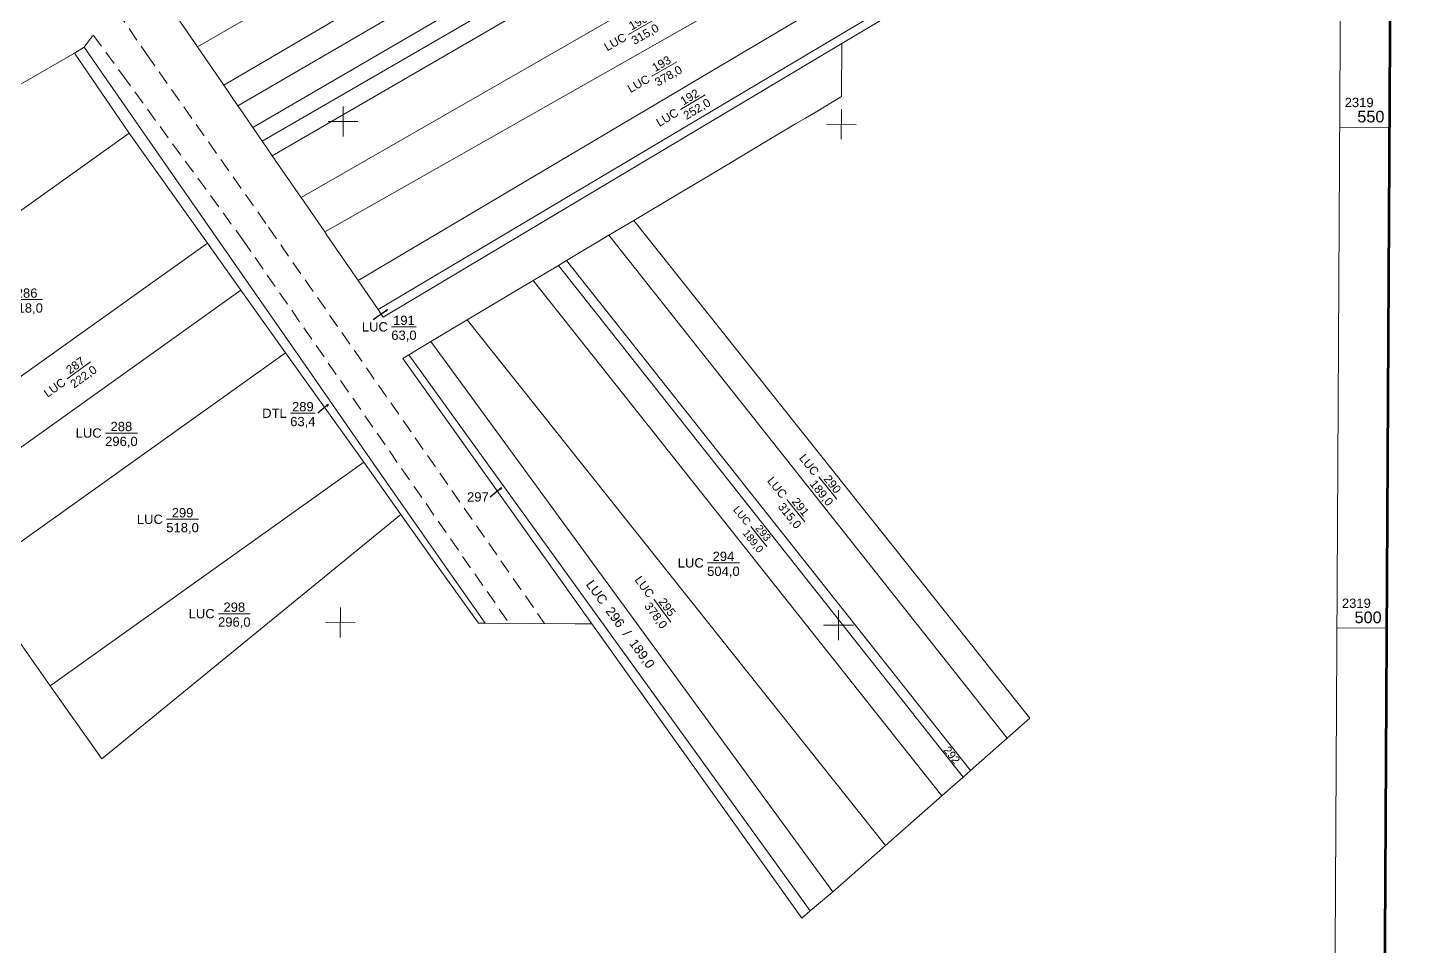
# Model space of a CAD drawing. Header units: metres. Extents: x 591850 to 11787372, y 2319432 to 2388242.
# Drawn here: x 11787157.5 to 11787305.3, y 2387850.7 to 2387949.5 of the extents above; entities that cross this region are included whole.
import ezdxf
from ezdxf.enums import TextEntityAlignment as Align

# ---------------------------------------------------------------- set-up
doc = ezdxf.new("R2010")
doc.units = ezdxf.units.M
doc.header["$MEASUREMENT"] = 0
doc.linetypes.add('DGN Style 3', pattern=[18.08141, 12.915293, -5.166117])
doc.linetypes.add('{tuong nha}', pattern=[2.3, 1.5, -0.8])
for name, color, linetype, lineweight in [('Level 10', 7, 'Continuous', 0), ('Level 13', 7, 'Continuous', 0), ('Level 2', 7, 'Continuous', 0), ('Level 22', 7, 'Continuous', 0), ('Level 32', 7, 'Continuous', 0), ('Level 4', 7, 'Continuous', 0), ('Level 63', 7, 'Continuous', 0)]:
    doc.layers.add(name, color=color, linetype=linetype, lineweight=lineweight)
doc.styles.get("Standard").update_dxf_attribs({"font": 'arial.ttf'})
doc.styles.add('Style-Arial', font='arial.ttf')
doc.dimstyles.get("Standard").update_dxf_attribs({"dimtxt": 0.18, "dimasz": 0.18, "dimexe": 1.25, "dimexo": 0.0625, "dimtad": 1, "dimdsep": 46, "dimtxsty": 'Standard', "dimcen": 0.09, "dimazin": 3, "dimtfac": 1, "dimtmove": 0, "dimatfit": 3})

# ---------------------------------------------------------------- blocks, each defined once
blk = doc.blocks.new('N_Thua_3')
at = {"layer": 'Level 13', "color": 7, "linetype": 'Continuous', "lineweight": 0}
blk.add_line((0, 0), (3.427591, 0), dxfattribs=at)
at = {"layer": 'Level 13', "color": 3, "linetype": 'Continuous', "lineweight": 0}
blk.add_text('LUC', height=1, dxfattribs=at).set_placement((-0.4, 0), align=Align.MIDDLE_RIGHT)
at = {"layer": 'Level 2', "color": 1, "linetype": 'Continuous', "lineweight": 0}
blk.add_text('299', height=1, dxfattribs=at).set_placement((1.713796, 0.2), align=Align.CENTER)
at = {"layer": 'Level 4', "color": 1, "linetype": 'Continuous', "lineweight": 0}
blk.add_text('518,0', height=1, dxfattribs=at).set_placement((1.713796, -0.4), align=Align.TOP_CENTER)
blk = doc.blocks.new('N_Thua_4')
at = {"layer": 'Level 13', "color": 7, "linetype": 'Continuous', "lineweight": 0}
blk.add_line((0, 0), (3.427591, 0), dxfattribs=at)
at = {"layer": 'Level 13', "color": 3, "linetype": 'Continuous', "lineweight": 0}
blk.add_text('LUC', height=1, dxfattribs=at).set_placement((-0.4, 0), align=Align.MIDDLE_RIGHT)
at = {"layer": 'Level 2', "color": 1, "linetype": 'Continuous', "lineweight": 0}
blk.add_text('286', height=1, dxfattribs=at).set_placement((1.713796, 0.2), align=Align.CENTER)
at = {"layer": 'Level 4', "color": 1, "linetype": 'Continuous', "lineweight": 0}
blk.add_text('518,0', height=1, dxfattribs=at).set_placement((1.713796, -0.4), align=Align.TOP_CENTER)
blk = doc.blocks.new('N_Thua_6')
at = {"layer": 'Level 13', "color": 7, "linetype": 'Continuous', "lineweight": 0}
blk.add_line((0, 0), (3.427591, 0), dxfattribs=at)
at = {"layer": 'Level 13', "color": 3, "linetype": 'Continuous', "lineweight": 0}
blk.add_text('LUC', height=1, dxfattribs=at).set_placement((-0.4, 0), align=Align.MIDDLE_RIGHT)
at = {"layer": 'Level 2', "color": 1, "linetype": 'Continuous', "lineweight": 0}
blk.add_text('294', height=1, dxfattribs=at).set_placement((1.713796, 0.2), align=Align.CENTER)
at = {"layer": 'Level 4', "color": 1, "linetype": 'Continuous', "lineweight": 0}
blk.add_text('504,0', height=1, dxfattribs=at).set_placement((1.713796, -0.4), align=Align.TOP_CENTER)
blk = doc.blocks.new('N_Thua_20')
at = {"layer": 'Level 13', "color": 7, "linetype": 'Continuous', "lineweight": 0}
blk.add_line((0, 0), (3.084832, 0), dxfattribs=at)
at = {"layer": 'Level 13', "color": 3, "linetype": 'Continuous', "lineweight": 0}
blk.add_text('LUC', height=0.9, dxfattribs=at).set_placement((-0.4, 0), align=Align.MIDDLE_RIGHT)
at = {"layer": 'Level 2', "color": 1, "linetype": 'Continuous', "lineweight": 0}
blk.add_text('193', height=0.9, dxfattribs=at).set_placement((1.542416, 0.2), align=Align.CENTER)
at = {"layer": 'Level 4', "color": 1, "linetype": 'Continuous', "lineweight": 0}
blk.add_text('378,0', height=0.9, dxfattribs=at).set_placement((1.542416, -0.4), align=Align.TOP_CENTER)
blk = doc.blocks.new('N_Thua_24')
at = {"layer": 'Level 13', "color": 7, "linetype": 'Continuous', "lineweight": 0}
blk.add_line((0, 0), (3.084832, 0), dxfattribs=at)
at = {"layer": 'Level 13', "color": 3, "linetype": 'Continuous', "lineweight": 0}
blk.add_text('LUC', height=0.9, dxfattribs=at).set_placement((-0.4, 0), align=Align.MIDDLE_RIGHT)
at = {"layer": 'Level 2', "color": 1, "linetype": 'Continuous', "lineweight": 0}
blk.add_text('295', height=0.9, dxfattribs=at).set_placement((1.542416, 0.2), align=Align.CENTER)
at = {"layer": 'Level 4', "color": 1, "linetype": 'Continuous', "lineweight": 0}
blk.add_text('378,0', height=0.9, dxfattribs=at).set_placement((1.542416, -0.4), align=Align.TOP_CENTER)
blk = doc.blocks.new('N_Thua_30')
at = {"layer": 'Level 13', "color": 7, "linetype": 'Continuous', "lineweight": 0}
blk.add_line((0, 0), (3.084832, 0), dxfattribs=at)
at = {"layer": 'Level 13', "color": 3, "linetype": 'Continuous', "lineweight": 0}
blk.add_text('LUC', height=0.9, dxfattribs=at).set_placement((-0.4, 0), align=Align.MIDDLE_RIGHT)
at = {"layer": 'Level 2', "color": 1, "linetype": 'Continuous', "lineweight": 0}
blk.add_text('291', height=0.9, dxfattribs=at).set_placement((1.542416, 0.2), align=Align.CENTER)
at = {"layer": 'Level 4', "color": 1, "linetype": 'Continuous', "lineweight": 0}
blk.add_text('315,0', height=0.9, dxfattribs=at).set_placement((1.542416, -0.4), align=Align.TOP_CENTER)
blk = doc.blocks.new('N_Thua_33')
at = {"layer": 'Level 13', "color": 7, "linetype": 'Continuous', "lineweight": 0}
blk.add_line((0, 0), (3.084832, 0), dxfattribs=at)
at = {"layer": 'Level 13', "color": 3, "linetype": 'Continuous', "lineweight": 0}
blk.add_text('LUC', height=0.9, dxfattribs=at).set_placement((-0.4, 0), align=Align.MIDDLE_RIGHT)
at = {"layer": 'Level 2', "color": 1, "linetype": 'Continuous', "lineweight": 0}
blk.add_text('190', height=0.9, dxfattribs=at).set_placement((1.542416, 0.2), align=Align.CENTER)
at = {"layer": 'Level 4', "color": 1, "linetype": 'Continuous', "lineweight": 0}
blk.add_text('315,0', height=0.9, dxfattribs=at).set_placement((1.542416, -0.4), align=Align.TOP_CENTER)
blk = doc.blocks.new('N_Thua_38')
at = {"layer": 'Level 13', "color": 7, "linetype": 'Continuous', "lineweight": 0}
blk.add_line((0, 0), (3.427591, 0), dxfattribs=at)
at = {"layer": 'Level 13', "color": 3, "linetype": 'Continuous', "lineweight": 0}
blk.add_text('LUC', height=1, dxfattribs=at).set_placement((-0.4, 0), align=Align.MIDDLE_RIGHT)
at = {"layer": 'Level 2', "color": 1, "linetype": 'Continuous', "lineweight": 0}
blk.add_text('288', height=1, dxfattribs=at).set_placement((1.713796, 0.2), align=Align.CENTER)
at = {"layer": 'Level 4', "color": 1, "linetype": 'Continuous', "lineweight": 0}
blk.add_text('296,0', height=1, dxfattribs=at).set_placement((1.713796, -0.4), align=Align.TOP_CENTER)
blk = doc.blocks.new('N_Thua_39')
at = {"layer": 'Level 13', "color": 7, "linetype": 'Continuous', "lineweight": 0}
blk.add_line((0, 0), (3.427591, 0), dxfattribs=at)
at = {"layer": 'Level 13', "color": 3, "linetype": 'Continuous', "lineweight": 0}
blk.add_text('LUC', height=1, dxfattribs=at).set_placement((-0.4, 0), align=Align.MIDDLE_RIGHT)
at = {"layer": 'Level 2', "color": 1, "linetype": 'Continuous', "lineweight": 0}
blk.add_text('298', height=1, dxfattribs=at).set_placement((1.713796, 0.2), align=Align.CENTER)
at = {"layer": 'Level 4', "color": 1, "linetype": 'Continuous', "lineweight": 0}
blk.add_text('296,0', height=1, dxfattribs=at).set_placement((1.713796, -0.4), align=Align.TOP_CENTER)
blk = doc.blocks.new('N_Thua_46')
at = {"layer": 'Level 13', "color": 7, "linetype": 'Continuous', "lineweight": 0}
blk.add_line((0, 0), (3.084832, 0), dxfattribs=at)
at = {"layer": 'Level 13', "color": 3, "linetype": 'Continuous', "lineweight": 0}
blk.add_text('LUC', height=0.9, dxfattribs=at).set_placement((-0.4, 0), align=Align.MIDDLE_RIGHT)
at = {"layer": 'Level 2', "color": 1, "linetype": 'Continuous', "lineweight": 0}
blk.add_text('192', height=0.9, dxfattribs=at).set_placement((1.542416, 0.2), align=Align.CENTER)
at = {"layer": 'Level 4', "color": 1, "linetype": 'Continuous', "lineweight": 0}
blk.add_text('252,0', height=0.9, dxfattribs=at).set_placement((1.542416, -0.4), align=Align.TOP_CENTER)
blk = doc.blocks.new('N_Thua_61')
at = {"layer": 'Level 13', "color": 7, "linetype": 'Continuous', "lineweight": 0}
blk.add_line((0, 0), (3.084832, 0), dxfattribs=at)
at = {"layer": 'Level 13', "color": 3, "linetype": 'Continuous', "lineweight": 0}
blk.add_text('LUC', height=0.9, dxfattribs=at).set_placement((-0.4, 0), align=Align.MIDDLE_RIGHT)
at = {"layer": 'Level 2', "color": 1, "linetype": 'Continuous', "lineweight": 0}
blk.add_text('287', height=0.9, dxfattribs=at).set_placement((1.542416, 0.2), align=Align.CENTER)
at = {"layer": 'Level 4', "color": 1, "linetype": 'Continuous', "lineweight": 0}
blk.add_text('222,0', height=0.9, dxfattribs=at).set_placement((1.542416, -0.4), align=Align.TOP_CENTER)
blk = doc.blocks.new('N_Th1_3')
at = {"layer": 'Level 13', "color": 3, "linetype": 'Continuous', "lineweight": 0}
blk.add_text('LUC', height=1, dxfattribs=at).set_placement((-1.93345, 0), align=Align.MIDDLE_RIGHT)
at = {"layer": 'Level 13', "color": 7, "linetype": 'Continuous', "lineweight": 0}
blk.add_text('/', height=1, dxfattribs=at).set_placement((1.93345, 0), align=Align.MIDDLE_LEFT)
at = {"layer": 'Level 2', "color": 1, "linetype": 'Continuous', "lineweight": 0}
blk.add_text('296', height=1, dxfattribs=at).set_placement((0, 0), align=Align.MIDDLE_CENTER)
at = {"layer": 'Level 4', "color": 1, "linetype": 'Continuous', "lineweight": 0}
blk.add_text('189,0', height=1, dxfattribs=at).set_placement((3.12235, 0), align=Align.MIDDLE_LEFT)
blk = doc.blocks.new('N_Thua_71')
at = {"layer": 'Level 13', "color": 7, "linetype": 'Continuous', "lineweight": 0}
blk.add_line((0, 0), (2.742073, 0), dxfattribs=at)
at = {"layer": 'Level 13', "color": 3, "linetype": 'Continuous', "lineweight": 0}
blk.add_text('LUC', height=0.8, dxfattribs=at).set_placement((-0.4, 0), align=Align.MIDDLE_RIGHT)
at = {"layer": 'Level 2', "color": 1, "linetype": 'Continuous', "lineweight": 0}
blk.add_text('293', height=0.8, dxfattribs=at).set_placement((1.371037, 0.2), align=Align.CENTER)
at = {"layer": 'Level 4', "color": 1, "linetype": 'Continuous', "lineweight": 0}
blk.add_text('189,0', height=0.8, dxfattribs=at).set_placement((1.371037, -0.4), align=Align.TOP_CENTER)
blk = doc.blocks.new('N_Thua_72')
at = {"layer": 'Level 13', "color": 7, "linetype": 'Continuous', "lineweight": 0}
blk.add_line((0, 0), (3.084832, 0), dxfattribs=at)
at = {"layer": 'Level 13', "color": 3, "linetype": 'Continuous', "lineweight": 0}
blk.add_text('LUC', height=0.9, dxfattribs=at).set_placement((-0.4, 0), align=Align.MIDDLE_RIGHT)
at = {"layer": 'Level 2', "color": 1, "linetype": 'Continuous', "lineweight": 0}
blk.add_text('290', height=0.9, dxfattribs=at).set_placement((1.542416, 0.2), align=Align.CENTER)
at = {"layer": 'Level 4', "color": 1, "linetype": 'Continuous', "lineweight": 0}
blk.add_text('189,0', height=0.9, dxfattribs=at).set_placement((1.542416, -0.4), align=Align.TOP_CENTER)
blk = doc.blocks.new('N_TNho_30')
at = {"layer": 'Level 2', "color": 1, "linetype": 'Continuous', "lineweight": 0}
blk.add_text('292', height=0.85, dxfattribs=at).set_placement((0, 0), align=Align.MIDDLE_CENTER)
blk = doc.blocks.new('N_Thua_92')
at = {"layer": 'Level 13', "color": 7, "linetype": 'Continuous', "lineweight": 0}
blk.add_line((0, 0), (2.650152, 0), dxfattribs=at)
at = {"layer": 'Level 13', "color": 3, "linetype": 'Continuous', "lineweight": 0}
blk.add_text('DTL', height=1, dxfattribs=at).set_placement((-0.4, 0), align=Align.MIDDLE_RIGHT)
at = {"layer": 'Level 2', "color": 1, "linetype": 'Continuous', "lineweight": 70}
blk.add_text('289', height=1, dxfattribs=at).set_placement((1.325076, 0.2), align=Align.CENTER)
at = {"layer": 'Level 4', "color": 1, "linetype": 'Continuous', "lineweight": 0}
blk.add_text('63,4', height=1, dxfattribs=at).set_placement((1.325076, -0.4), align=Align.TOP_CENTER)
blk = doc.blocks.new('TerminatorOpen_0.5')
at = {"color": 0, "linetype": 'ByBlock', "lineweight": -2}
for q in [(-1, 0.25), (-1, 0), (-1, -0.25)]:
    blk.add_line((0, 0), q, dxfattribs=at)
blk = doc.blocks.new('N_Thua_93')
at = {"layer": 'Level 13', "color": 7, "linetype": 'Continuous', "lineweight": 0}
blk.add_line((0, 0), (2.650915, 0), dxfattribs=at)
at = {"layer": 'Level 13', "color": 3, "linetype": 'Continuous', "lineweight": 0}
blk.add_text('LUC', height=1, dxfattribs=at).set_placement((-0.4, 0), align=Align.MIDDLE_RIGHT)
at = {"layer": 'Level 2', "color": 1, "linetype": 'Continuous', "lineweight": 70}
blk.add_text('191', height=1, dxfattribs=at).set_placement((1.325457, 0.2), align=Align.CENTER)
at = {"layer": 'Level 4', "color": 1, "linetype": 'Continuous', "lineweight": 0}
blk.add_text('63,0', height=1, dxfattribs=at).set_placement((1.325457, -0.4), align=Align.TOP_CENTER)
blk = doc.blocks.new('N_TNho_66')
at = {"layer": 'Level 2', "color": 1, "linetype": 'Continuous', "lineweight": 70}
blk.add_text('297', height=1, dxfattribs=at).set_placement((0, 0), align=Align.MIDDLE_CENTER)

msp = doc.modelspace()

# ---------------------------------------------------------------- linework, layer by layer
at = {"layer": 'Level 10', "color": 7, "linetype": 'Continuous', "lineweight": 0, "flags": 128}
for points in [[(11787175.72, 2387947.4), (11787242.75, 2387986.06)], [(11787178.56, 2387943.27), (11787245.32, 2387982.48)], [(11787180.07, 2387941.07), (11787247.06, 2387980.07)], [(11787181.68, 2387938.72), (11787248.69, 2387977.8)], [(11787182.68, 2387937.27), (11787249.85, 2387976.18)], [(11787183.76, 2387935.7), (11787250.93, 2387974.68)], [(11787186.86, 2387931.2), (11787254.31, 2387969.98)], [(11787189.4, 2387927.51), (11787257.17, 2387966.01)], [(11787192.99, 2387922.28), (11787260.02, 2387962.05)], [(11787195.15, 2387919.15), (11787262.16, 2387959.08)], [(11787195.15, 2387919.15), (11787195.22, 2387919.05), (11787195.26, 2387918.99), (11787195.69, 2387918.35), (11787244.94, 2387947.75), (11787262.69, 2387958.35), (11787262.16, 2387959.08)], [(11787172.55, 2387952.01), (11787175.72, 2387947.4)], [(11787175.72, 2387947.4), (11787178.56, 2387943.27)], [(11787162.53, 2387946.73), (11787130.58, 2387928.3), (11787126.83, 2387925.63)], [(11787178.56, 2387943.27), (11787180.07, 2387941.07)], [(11787180.07, 2387941.07), (11787180.28, 2387940.77), (11787181.68, 2387938.72)], [(11787222.61, 2387928.74), (11787227.34, 2387931.57), (11787231.18, 2387933.86), (11787237.92, 2387937.89), (11787239.98, 2387939.11), (11787241.04, 2387939.75), (11787242.07, 2387940.36), (11787244.91, 2387942.05)], [(11787134.89, 2387914.2), (11787168.4, 2387938.11)], [(11787181.68, 2387938.72), (11787182.68, 2387937.27)], [(11787182.68, 2387937.27), (11787183.18, 2387936.55), (11787183.76, 2387935.7)], [(11787183.76, 2387935.7), (11787186.83, 2387931.25), (11787186.86, 2387931.2)], [(11787186.86, 2387931.2), (11787189.4, 2387927.51)], [(11787219.93, 2387927.14), (11787222.61, 2387928.74)], [(11787222.61, 2387928.74), (11787265.13, 2387875.22), (11787262.69, 2387873.07)], [(11787143.25, 2387902.35), (11787176.8, 2387926.31)], [(11787189.4, 2387927.51), (11787189.63, 2387927.17), (11787192.99, 2387922.28)], [(11787215.37, 2387924.42), (11787219.93, 2387927.14)], [(11787219.93, 2387927.14), (11787262.69, 2387873.07)], [(11787211.8, 2387922.29), (11787214.51, 2387923.91)], [(11787214.51, 2387923.91), (11787215.37, 2387924.42)], [(11787214.51, 2387923.91), (11787257.97, 2387868.9)], [(11787215.37, 2387924.42), (11787258.78, 2387869.62)], [(11787192.99, 2387922.28), (11787195.15, 2387919.15)], [(11787204.68, 2387918.04), (11787211.8, 2387922.29)], [(11787211.8, 2387922.29), (11787255.67, 2387866.88)], [(11787146.83, 2387897.28), (11787180.4, 2387921.25)], [(11787200.81, 2387915.73), (11787204.68, 2387918.04)], [(11787204.68, 2387918.04), (11787249.63, 2387861.55)], [(11787151.59, 2387890.53), (11787185.2, 2387914.52)], [(11787198.44, 2387914.31), (11787200.81, 2387915.73)], [(11787200.81, 2387915.73), (11787243.98, 2387856.57)], [(11787198.44, 2387914.31), (11787197.77, 2387913.89), (11787218.09, 2387885.38), (11787240.65, 2387853.75), (11787241.55, 2387854.52)], [(11787198.44, 2387914.31), (11787241.55, 2387854.52)], [(11787159.92, 2387878.72), (11787193.58, 2387902.75)], [(11787147.34, 2387896.56), (11787151.59, 2387890.53), (11787159.92, 2387878.72), (11787165.45, 2387870.88), (11787197.58, 2387897.13)], [(11787258.78, 2387869.62), (11787262.69, 2387873.07)], [(11787255.67, 2387866.88), (11787257.97, 2387868.9)], [(11787257.97, 2387868.9), (11787258.78, 2387869.62)], [(11787249.63, 2387861.55), (11787255.67, 2387866.88)], [(11787243.98, 2387856.57), (11787249.63, 2387861.55)], [(11787241.55, 2387854.52), (11787243.98, 2387856.57)]]:
    msp.add_lwpolyline(points, dxfattribs=at)
at = {"layer": 'Level 10', "color": 7, "linetype": 'DGN Style 3', "lineweight": 0, "flags": 128}
for points in [[(11787244.91, 2387942.05), (11787244.94, 2387947.75)], [(11787205.9, 2387885.45), (11787206.64, 2387885.45), (11787216.3, 2387885.39), (11787218.09, 2387885.38)]]:
    msp.add_lwpolyline(points, dxfattribs=at)
at = {"layer": 'Level 22', "color": 7, "linetype": '{tuong nha}', "lineweight": 0}
for p, q in [((11787160.63, 2387960.78), (11787170.28, 2387946.58)), ((11787160.63, 2387960.78), (11787170.28, 2387946.58)), ((11787160.63, 2387960.78), (11787170.28, 2387946.58)), ((11787163.55, 2387947.38), (11787164.52, 2387948.67)), ((11787163.55, 2387947.38), (11787164.52, 2387948.67)), ((11787163.55, 2387947.38), (11787164.52, 2387948.67)), ((11787163.55, 2387947.38), (11787164.52, 2387948.67)), ((11787163.55, 2387947.38), (11787164.52, 2387948.67)), ((11787164.52, 2387948.67), (11787167.64, 2387944.42)), ((11787164.52, 2387948.67), (11787167.64, 2387944.42)), ((11787164.52, 2387948.67), (11787167.64, 2387944.42)), ((11787164.52, 2387948.67), (11787167.64, 2387944.42)), ((11787164.52, 2387948.67), (11787167.64, 2387944.42)), ((11787163.55, 2387947.38), (11787163.56, 2387947.4)), ((11787163.55, 2387947.38), (11787163.56, 2387947.4)), ((11787170.28, 2387946.58), (11787183.35, 2387928.01)), ((11787170.28, 2387946.58), (11787183.35, 2387928.01)), ((11787170.28, 2387946.58), (11787183.35, 2387928.01)), ((11787167.64, 2387944.42), (11787180.6, 2387926.64)), ((11787167.64, 2387944.42), (11787180.6, 2387926.64)), ((11787167.64, 2387944.42), (11787180.6, 2387926.64)), ((11787167.64, 2387944.42), (11787180.6, 2387926.64)), ((11787167.64, 2387944.42), (11787180.6, 2387926.64)), ((11787183.35, 2387928.01), (11787213.02, 2387885.41)), ((11787183.35, 2387928.01), (11787213.02, 2387885.41)), ((11787183.35, 2387928.01), (11787213.02, 2387885.41)), ((11787183.35, 2387928.01), (11787213.02, 2387885.41)), ((11787183.35, 2387928.01), (11787213.02, 2387885.41)), ((11787180.6, 2387926.64), (11787209.21, 2387885.43)), ((11787180.6, 2387926.64), (11787209.21, 2387885.43)), ((11787180.6, 2387926.64), (11787209.21, 2387885.43)), ((11787180.6, 2387926.64), (11787209.21, 2387885.43)), ((11787180.6, 2387926.64), (11787209.21, 2387885.43))]:
    msp.add_line(p, q, dxfattribs=at)
at = {"layer": 'Level 32', "color": 3, "linetype": 'Continuous', "lineweight": 0, "flags": 128}
for points in [[(11787162.53, 2387946.73), (11787163.55, 2387947.37), (11787170.29, 2387937.66), (11787178.55, 2387925.77), (11787182.08, 2387920.7), (11787186.75, 2387913.96), (11787194.93, 2387902.2), (11787199.58, 2387895.51), (11787203.07, 2387890.5), (11787206.64, 2387885.45)], [(11787162.53, 2387946.73), (11787168.4, 2387938.11), (11787176.8, 2387926.31), (11787180.4, 2387921.25), (11787185.2, 2387914.52), (11787193.58, 2387902.75), (11787197.58, 2387897.13), (11787201.17, 2387892.09)], [(11787201.17, 2387892.09), (11787205.9, 2387885.45)]]:
    msp.add_lwpolyline(points, dxfattribs=at)
at = {"layer": 'Level 63', "color": 7, "linetype": 'Continuous', "lineweight": 0}
for p, q in [((11787191.38, 2387940.98), (11787191.36, 2387937.75)), ((11787244.9, 2387940.69), (11787244.88, 2387937.46)), ((11787189.76, 2387939.38), (11787192.97, 2387939.36)), ((11787243.28, 2387939.08), (11787246.49, 2387939.06)), ((11787298.41, 2387938.77), (11787303.76, 2387938.74)), ((11787191.08, 2387887.15), (11787191.06, 2387883.92)), ((11787244.6, 2387886.85), (11787244.58, 2387883.62)), ((11787189.47, 2387885.54), (11787192.68, 2387885.52)), ((11787242.99, 2387885.24), (11787246.2, 2387885.23)), ((11787298.11, 2387884.94), (11787303.47, 2387884.91))]:
    msp.add_line(p, q, dxfattribs=at)
at = {"layer": 'Level 63', "color": 7, "linetype": 'Continuous', "lineweight": 140, "flags": 128}
msp.add_lwpolyline([(11786919.91, 2388215.45), (11787305.28, 2388213.31), (11787303.14, 2387825.69), (11786917.79, 2387827.83), (11786919.91, 2388215.45)], close=True, dxfattribs=at)
at = {"layer": 'Level 63', "color": 7, "linetype": 'Continuous', "lineweight": 0, "flags": 128}
msp.add_lwpolyline([(11786925.24, 2388210.04), (11787299.89, 2388207.96), (11787297.82, 2387831.1), (11786923.17, 2387833.19), (11786925.24, 2388210.04)], close=True, dxfattribs=at)

# ---------------------------------------------------------------- block references
at = {"layer": 'Level 2', "color": 1, "linetype": 'Continuous', "lineweight": 0}
for name, p, rotation in [('N_Thua_33', (11787222.04, 2387948.74), 29.776913), ('N_Thua_20', (11787224.55, 2387944.26), 29.776913), ('N_Thua_46', (11787227.61, 2387940.66), 30.958608), ('N_Thua_61', (11787161.73, 2387911.73), 35.681975), ('N_Thua_72', (11787242.47, 2387901.19), 308.815443), ('N_Thua_30', (11787239.04, 2387898.75), 308.871244), ('N_Thua_71', (11787235.18, 2387895.84), 308.850962), ('N_Thua_24', (11787224.74, 2387888.03), 306.591779), ('N_Th1_3', (11787220.6, 2387886.1), 306.27024), ('N_TNho_30', (11787256.76, 2387871.27), 308.789472)]:
    msp.add_blockref(name, p, dxfattribs=dict(at, rotation=rotation))
for name, p in [('N_Thua_4', (11787155.66, 2387920.23)), ('N_Thua_38', (11787165.84, 2387905.89)), ('N_Thua_3', (11787172.41, 2387896.62)), ('N_Thua_6', (11787230.51, 2387891.93)), ('N_Thua_39', (11787177.97, 2387886.47))]:
    msp.add_blockref(name, p, dxfattribs=at)
at = {"layer": 'Level 2', "color": 1, "linetype": 'Continuous', "lineweight": 70}
for name, p in [('N_Thua_93', (11787196.58, 2387917.3)), ('N_Thua_92', (11787185.72, 2387908.02)), ('N_TNho_66', (11787205.85, 2387899.02))]:
    msp.add_blockref(name, p, dxfattribs=at)

# ---------------------------------------------------------------- texts
at = {"layer": 'Level 63', "color": 7, "linetype": 'Continuous', "lineweight": 0}
for p in [(11787298.96, 2387940.92), (11787298.66, 2387887.09)]:
    msp.add_text('2319', height=1, dxfattribs=at).set_placement(p)
for s, p in [('550', (11787303.23, 2387939.28)), ('500', (11787302.93, 2387885.45))]:
    msp.add_text(s, height=1.25, dxfattribs=at).set_placement(p, align=Align.RIGHT)

# ---------------------------------------------------------------- leaders
at = {"layer": 'Level 13', "color": 1, "linetype": 'Continuous', "lineweight": 13}
for points in [[(11787196.14, 2387919.13), (11787194.6, 2387918.06)], [(11787189.76, 2387908.96), (11787188.67, 2387908.01)], [(11787208.39, 2387900.01), (11787207.17, 2387899.01)]]:
    msp.add_leader(points, dimstyle='Standard', override={"dimtxt": 0.4, "dimasz": 0.24, "dimgap": 0.2, "dimtad": 1, "dimtxsty": 'Style-Arial', "dimldrblk": 'TerminatorOpen_0.5'}, dxfattribs=at)

doc.saveas('drawing.dxf')
